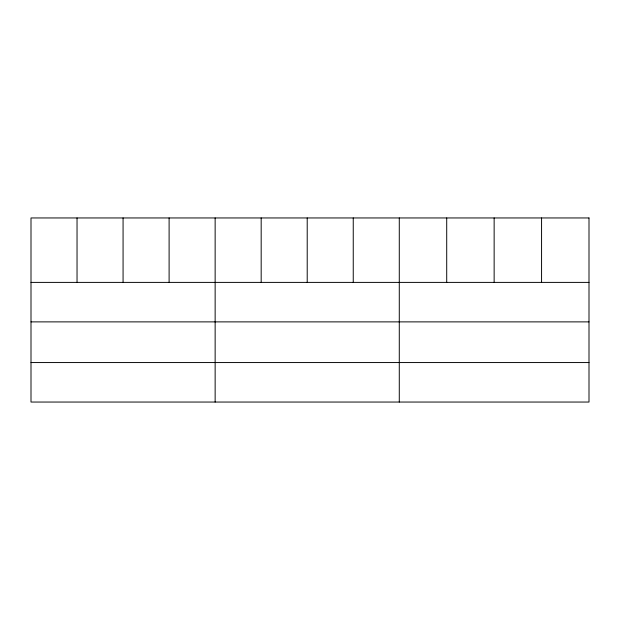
<?xml version="1.0" encoding="UTF-8"?>
<svg xmlns="http://www.w3.org/2000/svg" width="620" height="620" viewBox="0 0 620 620"><rect width="100%" height="100%" fill="white"/><g stroke="black" fill="none" stroke-linecap="round" stroke-linejoin="round"><path stroke-width="0.93" d="M31 282.394L589 282.394M31 321.881L589 321.881M31 362.56L589 362.56M541.57 217.953L541.57 282.394M494.14 217.953L494.14 282.394M446.71 217.953L446.71 282.394M399.28 217.953L399.28 402.047M353.245 217.953L353.245 282.394M307.21 217.953L307.21 282.394M261.175 217.953L261.175 282.394M215.14 217.953L215.14 402.047M169.105 217.953L169.105 282.394M123.07 217.953L123.07 282.394M77.035 217.953L77.035 282.394M589 217.953L31 217.953L31 402.047L589 402.047L589 217.953"/></g></svg>
